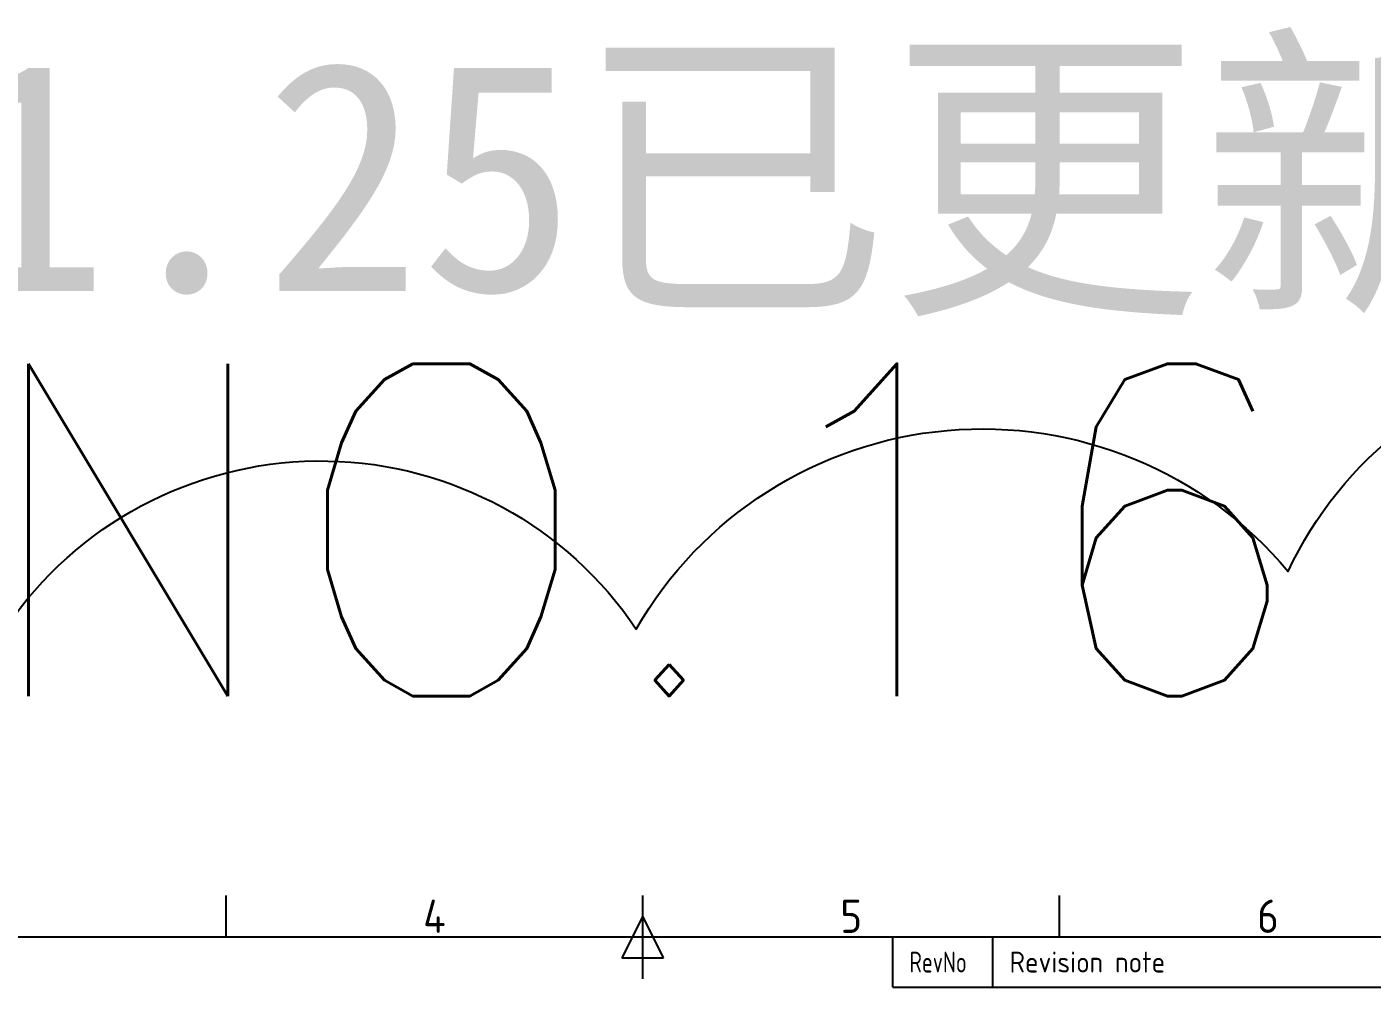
# Model space of a CAD drawing. Extents: x -48968009 to 2588125, y -43922717 to 2.
# Drawn here: x 2443692 to 2454781, y -618155 to -610243 of the extents above; entities that cross this region are included whole.
import ezdxf
from ezdxf.enums import TextEntityAlignment as Align

# ---------------------------------------------------------------- set-up
doc = ezdxf.new("R2010")
doc.units = 0
doc.header["$LTSCALE"] = 1000
doc.header["$MEASUREMENT"] = 0
for name, color, linetype in [('FRAME025', 7, 'CONTINUOUS'), ('FRAME050', 6, 'CONTINUOUS'), ('FRAME070', 5, 'CONTINUOUS'), ('PUB_TEXT', 7, 'CONTINUOUS'), ('母线配电柜', 1, 'CONTINUOUS'), ('电气', 4, 'CONTINUOUS')]:
    doc.layers.add(name, color=color, linetype=linetype)
doc.styles.add('HZ', font='SIMPLEX.shx', dxfattribs={"width": 0.7, "bigfont": 'HZTXT.shx'})
doc.styles.add('ISOCP', font='isocp.shx')
doc.styles.add('宋体', font='', dxfattribs={"height": 10})
doc.styles.get('宋体').set_extended_font_data('SimSun')

msp = doc.modelspace()

# ---------------------------------------------------------------- linework, layer by layer
at = {"layer": 'FRAME050'}
for p, q in [((2445333.9, -617743.2), (2445333.9, -617399.7)), ((2448769.2, -618086.8), (2448769.2, -617399.7)), ((2452204.4, -617743.2), (2452204.4, -617399.7)), ((2448769.2, -617571.5), (2448597.4, -617915)), ((2448940.9, -617915), (2448769.2, -617571.5)), ((2448597.4, -617915), (2448940.9, -617915))]:
    msp.add_line(p, q, dxfattribs=at)
at = {"layer": 'FRAME070'}
for p, q in [((2462510.2, -617743.2), (2435028.1, -617743.2)), ((2450830.3, -618155.5), (2450830.3, -617743.2)), ((2451654.8, -618155.5), (2451654.8, -617743.2)), ((2450830.3, -618155.5), (2462510.2, -618155.5))]:
    msp.add_line(p, q, dxfattribs=at)
at = {"layer": '电气', "color": 1}
msp.add_lwpolyline([(2432213.3, -613779.5, -0.5205671), (2437349.2, -614302.2, -0.5205671), (2437349.2, -614302.2, -0.5205671), (2443578.8, -615109.8, -0.5205671), (2443578.8, -615109.8, -0.5205671), (2448714.9, -615204.8, -0.5205671), (2448714.9, -615204.8, -0.5205671), (2454088.5, -614729.7, -0.5205671), (2454088.5, -614729.7, -0.5205671), (2459224.6, -613827, -0.5205671)], format="xyb", dxfattribs=at)

# ---------------------------------------------------------------- texts
at = {"layer": 'FRAME025', "ltscale": 0.8, "style": 'ISOCP', "width": 0.8}
msp.add_text('RevNo', height=171.76, dxfattribs=at).set_placement((2450967.7, -617949.4), align=Align.MIDDLE_LEFT)
at = {"layer": 'FRAME025', "style": 'ISOCP'}
msp.add_text('Revision note', height=171.763, dxfattribs=at).set_placement((2451792.2, -617949.4), align=Align.MIDDLE_LEFT)
at = {"layer": 'FRAME050', "style": 'ISOCP'}
for s, p in [('4', (2447051.5, -617571.5)), ('5', (2450486.8, -617571.5)), ('6', (2453922.1, -617571.5))]:
    msp.add_text(s, height=274.8, dxfattribs=at).set_placement(p, align=Align.MIDDLE)
at = {"layer": 'PUB_TEXT', "color": 6, "style": 'HZ'}
msp.add_text('NO.16', height=2738.48, dxfattribs=at).set_placement((2443235.2, -615757))
at = {"layer": '母线配电柜', "color": 1, "lineweight": 18, "style": '宋体'}
msp.add_text('1.25已更新', height=1890, dxfattribs=at).set_placement((2443080.4, -612419.2))

doc.saveas('drawing.dxf')
